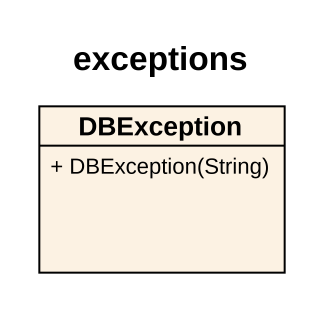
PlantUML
@startuml
title exceptions
hide circle
hide empty members
skinparam classAttributeIconSize 0
class DBException {
  + DBException(String)
}
@enduml
